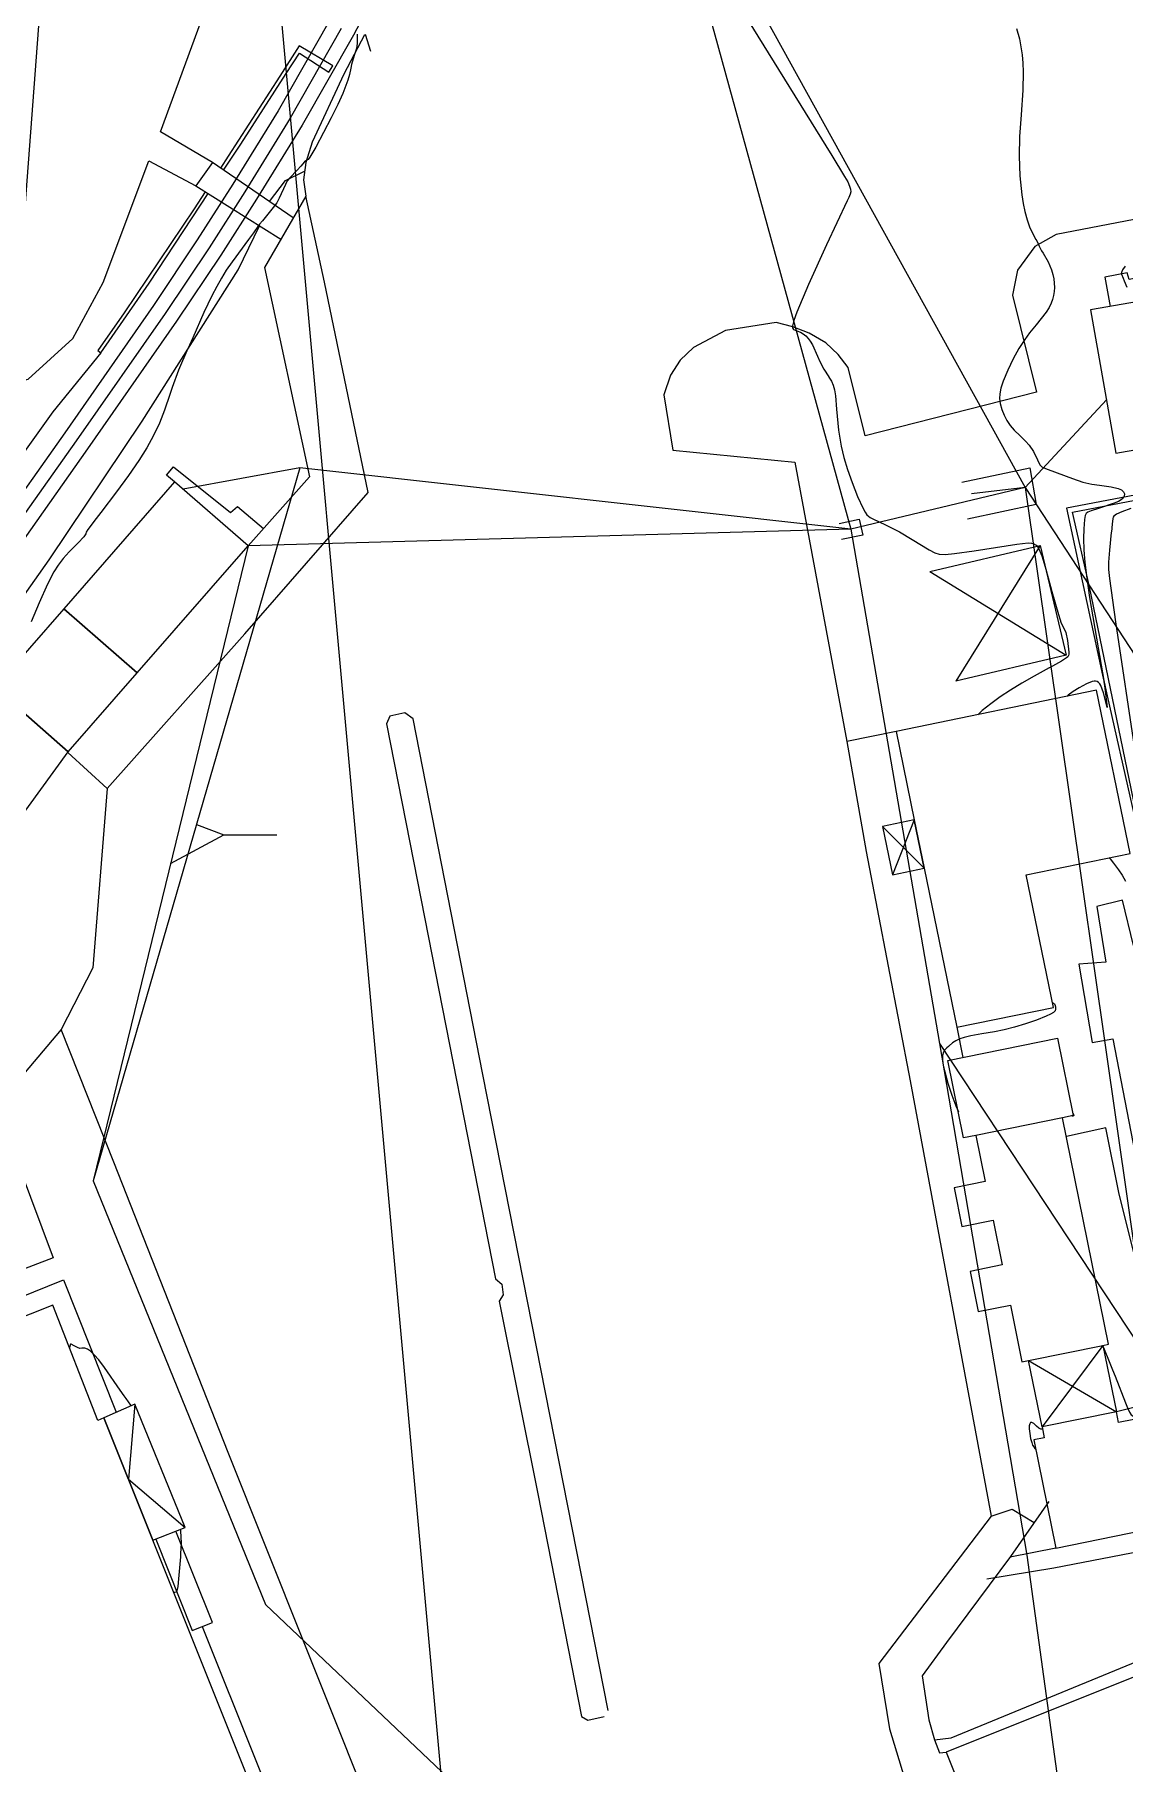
# Model space of a CAD drawing. Header units: metres. Extents: x 1233805 to 1234355, y 654698 to 655114.
# Drawn here: x 1234015.2 to 1234076.8, y 654903 to 655000.7 of the extents above; entities that cross this region are included whole.
import ezdxf

# ---------------------------------------------------------------- set-up
doc = ezdxf.new("R2010")
doc.units = ezdxf.units.M

msp = doc.modelspace()

# ---------------------------------------------------------------- linework, layer by layer
at = {"layer": 'ИИ_ВОДОПРОВОДЫ', "lineweight": 0}
msp.add_lwpolyline([(1234081.644, 654705.568), (1234070.764, 654790.266), (1234046.966, 654859.039), (1234040.104, 654881.715), (1234023.378, 655065.709), (1234024.557, 655086.806)], dxfattribs=at)
at = {"layer": 'ИИ_ГОРИЗОНТАЛИ_ОСН', "lineweight": 0}
for points, elevation in [([(1234055.527, 655001.575), (1234060.298, 654993.891), (1234061.024, 654992.703), (1234061.199, 654992.388), (1234061.307, 654992.158), (1234061.363, 654991.982), (1234061.374, 654991.835), (1234061.344, 654991.698), (1234061.259, 654991.506), (1234061.173, 654991.328), (1234059.991, 654988.829), (1234058.981, 654986.594), (1234058.321, 654985.037), (1234058.146, 654984.556), (1234058.077, 654984.263), (1234058.077, 654984.172), (1234058.099, 654984.105), (1234058.143, 654984.058), (1234058.22, 654984.017), (1234058.317, 654983.98), (1234058.526, 654983.894), (1234058.69, 654983.802), (1234058.836, 654983.688), (1234058.965, 654983.55), (1234059.08, 654983.387), (1234059.2, 654983.178), (1234059.487, 654982.555), (1234059.621, 654982.252), (1234059.849, 654981.806), (1234060.126, 654981.371), (1234060.132, 654981.362), (1234060.277, 654981.132), (1234060.373, 654980.912), (1234060.448, 654980.638), (1234060.505, 654980.297), (1234060.574, 654979.547), (1234060.685, 654978.374), (1234060.83, 654977.467), (1234060.983, 654976.824), (1234061.189, 654976.134), (1234061.446, 654975.402), (1234061.756, 654974.625), (1234062.068, 654973.932), (1234062.182, 654973.729), (1234062.288, 654973.584), (1234062.472, 654973.427), (1234062.815, 654973.259), (1234062.818, 654973.258), (1234063.489, 654972.943), (1234064.116, 654972.615), (1234064.844, 654972.195), (1234065.805, 654971.61), (1234065.807, 654971.609), (1234066.12, 654971.433), (1234066.371, 654971.359), (1234066.709, 654971.345), (1234067.231, 654971.389), (1234068.338, 654971.541), (1234070.161, 654971.827), (1234070.76, 654971.922), (1234071.396, 654972), (1234071.581, 654971.989), (1234071.726, 654971.945), (1234071.848, 654971.861), (1234071.955, 654971.728), (1234072.055, 654971.535), (1234072.163, 654971.256), (1234072.396, 654970.509), (1234072.742, 654969.249), (1234073.104, 654967.946), (1234073.271, 654967.467), (1234073.431, 654967.144), (1234073.529, 654966.934), (1234073.62, 654966.48), (1234073.69, 654965.824), (1234073.692, 654965.711), (1234073.675, 654965.635), (1234073.634, 654965.566), (1234073.561, 654965.496), (1234073.277, 654965.313), (1234072.6, 654964.944), (1234072.577, 654964.932), (1234071.737, 654964.475), (1234071.041, 654964.075), (1234070.398, 654963.679), (1234069.814, 654963.291), (1234069.28, 654962.903), (1234068.803, 654962.521), (1234068.545, 654962.289)], 5), ([(1234070.747, 655001.053), (1234070.902, 655000.467), (1234070.988, 655000.028), (1234071.053, 654999.575), (1234071.096, 654999.106), (1234071.118, 654998.616), (1234071.101, 654997.573), (1234070.999, 654996.183), (1234070.907, 654994.958), (1234070.883, 654993.844), (1234070.929, 654992.73), (1234071.042, 654991.659), (1234071.122, 654991.164), (1234071.215, 654990.713), (1234071.336, 654990.256), (1234071.477, 654989.848), (1234071.635, 654989.489), (1234071.831, 654989.137), (1234071.878, 654989.058), (1234072.027, 654988.761), (1234072.157, 654988.502), (1234072.24, 654988.367), (1234072.519, 654987.878), (1234072.712, 654987.415), (1234072.786, 654987.164), (1234072.84, 654986.913), (1234072.871, 654986.667), (1234072.881, 654986.427), (1234072.87, 654986.194), (1234072.836, 654985.969), (1234072.781, 654985.753), (1234072.704, 654985.546), (1234072.58, 654985.299), (1234072.41, 654985.032), (1234071.858, 654984.325), (1234071.478, 654983.855), (1234071.206, 654983.49), (1234070.874, 654982.975), (1234070.551, 654982.392), (1234070.246, 654981.757), (1234069.988, 654981.128), (1234069.855, 654980.731), (1234069.787, 654980.422), (1234069.774, 654980.153), (1234069.813, 654979.867), (1234069.905, 654979.533), (1234070.034, 654979.206), (1234070.196, 654978.902), (1234070.386, 654978.627), (1234070.608, 654978.374), (1234070.943, 654978.047), (1234071.251, 654977.745), (1234071.452, 654977.519), (1234071.69, 654977.163), (1234071.918, 654976.695), (1234072, 654976.515), (1234072.079, 654976.384), (1234072.167, 654976.298), (1234072.291, 654976.229), (1234072.529, 654976.136), (1234073.899, 654975.628), (1234074.483, 654975.431), (1234074.998, 654975.322), (1234075.424, 654975.261), (1234076.09, 654975.162), (1234076.482, 654975.068), (1234076.666, 654974.985), (1234076.785, 654974.885), (1234076.837, 654974.766), (1234076.821, 654974.632), (1234076.761, 654974.528), (1234076.657, 654974.435), (1234076.495, 654974.343), (1234076.26, 654974.243), (1234075.37, 654973.94), (1234074.95, 654973.803), (1234074.761, 654973.727), (1234074.669, 654973.653), (1234074.621, 654973.543), (1234074.585, 654973.317), (1234074.536, 654972.799), (1234074.524, 654972.242), (1234074.547, 654971.603), (1234074.607, 654970.887), (1234074.713, 654970.007), (1234074.871, 654968.913), (1234075.347, 654966.06), (1234075.681, 654964.218), (1234075.785, 654963.687), (1234075.798, 654963.623), (1234075.801, 654963.605), (1234075.802, 654963.6), (1234075.803, 654963.597)], 5.5), ([(1234033.468, 655000.747), (1234033.47, 655000.687), (1234033.474, 655000.565), (1234033.474, 655000.547), (1234033.475, 655000.22), (1234033.435, 654999.933), (1234033.309, 654999.524), (1234033.158, 654999.031), (1234033.112, 654998.815), (1234033.033, 654998.457), (1234032.942, 654998.132), (1234032.665, 654997.391), (1234032.385, 654996.768), (1234032.013, 654996.002), (1234031.147, 654994.357), (1234030.803, 654993.782), (1234030.704, 654993.654), (1234030.638, 654993.613), (1234030.627, 654993.611), (1234030.57, 654993.591), (1234030.493, 654993.52), (1234030.286, 654993.289), (1234030.085, 654993.062), (1234029.675, 654992.625), (1234029.657, 654992.606), (1234029.536, 654992.476), (1234029.467, 654992.333), (1234029.428, 654992.244), (1234029.075, 654991.48), (1234028.927, 654991.209), (1234028.732, 654990.939), (1234028.129, 654990.194), (1234027.95, 654989.995), (1234027.908, 654989.946), (1234027.895, 654989.925), (1234027.618, 654989.522), (1234027.325, 654989.131), (1234026.401, 654987.878), (1234026.079, 654987.404), (1234025.802, 654986.958), (1234025.537, 654986.487), (1234025.263, 654985.953), (1234024.817, 654985.009), (1234024.178, 654983.583), (1234023.997, 654983.174), (1234023.907, 654982.972), (1234023.377, 654981.747), (1234023.018, 654980.78), (1234022.887, 654980.38), (1234022.586, 654979.489), (1234022.301, 654978.767), (1234021.971, 654978.064), (1234021.593, 654977.375), (1234021.135, 654976.645), (1234020.56, 654975.808), (1234019.874, 654974.872), (1234018.988, 654973.715), (1234018.716, 654973.365), (1234018.255, 654972.744), (1234018.16, 654972.595), (1234018.138, 654972.527), (1234018.137, 654972.515), (1234018.019, 654972.342), (1234017.7, 654972.004), (1234017.603, 654971.908), (1234017.19, 654971.486), (1234016.863, 654971.114), (1234016.575, 654970.738), (1234016.327, 654970.358), (1234015.966, 654969.667), (1234015.508, 654968.607), (1234015.051, 654967.538)], 4.5), ([(1234075.673, 654964.169), (1234075.727, 654963.791), (1234075.868, 654962.695), (1234075.823, 654962.873), (1234075.655, 654963.527), (1234075.502, 654963.932), (1234075.438, 654964.039), (1234075.369, 654964.116), (1234075.294, 654964.165), (1234075.211, 654964.188), (1234075.119, 654964.187), (1234075.011, 654964.162), (1234074.7, 654964.027), (1234074.281, 654963.81), (1234073.938, 654963.601), (1234073.66, 654963.396), (1234073.585, 654963.325)], 5.5), ([(1234075.984, 654954.215), (1234076.221, 654953.893), (1234076.5, 654953.524), (1234076.707, 654953.217), (1234076.898, 654952.889)], 5.5), ([(1234072.783, 654946.007), (1234072.837, 654945.99), (1234072.878, 654945.957), (1234072.904, 654945.91), (1234072.939, 654945.781), (1234072.942, 654945.644), (1234072.914, 654945.555), (1234072.828, 654945.471), (1234072.663, 654945.373), (1234072.409, 654945.254), (1234071.869, 654945.04), (1234071.238, 654944.822), (1234070.616, 654944.634), (1234070.035, 654944.485), (1234069.488, 654944.372), (1234068.779, 654944.252), (1234068.159, 654944.146), (1234067.778, 654944.058), (1234067.532, 654943.973), (1234067.314, 654943.868), (1234067.126, 654943.743), (1234066.938, 654943.581), (1234066.898, 654943.543), (1234066.803, 654943.461), (1234066.676, 654943.339), (1234066.605, 654943.216), (1234066.562, 654943.033), (1234066.56, 654942.796), (1234066.599, 654942.489), (1234066.68, 654942.109), (1234066.853, 654941.48), (1234067.076, 654940.791), (1234067.301, 654940.189), (1234067.452, 654939.852)], 5), ([(1234073.922, 654939.765), (1234073.931, 654939.761), (1234073.956, 654939.704), (1234073.969, 654939.635), (1234073.962, 654939.624), (1234073.949, 654939.618), (1234073.931, 654939.615), (1234073.909, 654939.616), (1234073.89, 654939.625)], 5), ([(1234020.693, 654923.247), (1234020.675, 654923.279), (1234020.422, 654923.651), (1234020.314, 654923.806), (1234020.087, 654924.136), (1234019.186, 654925.415), (1234018.865, 654925.834), (1234018.612, 654926.132), (1234018.412, 654926.324), (1234018.238, 654926.445), (1234018.085, 654926.497), (1234017.92, 654926.494), (1234017.807, 654926.488), (1234017.667, 654926.53), (1234017.477, 654926.641), (1234017.315, 654926.728), (1234017.278, 654926.722), (1234017.252, 654926.685), (1234017.217, 654926.524)], 5), ([(1234075.6, 654926.656), (1234075.6, 654926.656), (1234075.601, 654926.655), (1234075.694, 654926.45), (1234075.939, 654925.839), (1234076.166, 654925.272), (1234076.311, 654924.91), (1234076.906, 654923.412), (1234076.977, 654923.227), (1234077.119, 654922.879), (1234077.221, 654922.737), (1234077.433, 654922.599), (1234077.578, 654922.51)], 5), ([(1234072.208, 654921.93), (1234072.117, 654921.925), (1234072, 654921.98), (1234071.874, 654922.093), (1234071.709, 654922.238), (1234071.604, 654922.298), (1234071.533, 654922.293), (1234071.484, 654922.232), (1234071.458, 654922.117), (1234071.456, 654921.952), (1234071.486, 654921.682), (1234071.538, 654921.399), (1234071.596, 654921.166)], 5), ([(1234071.596, 654921.166), (1234071.648, 654921.017), (1234071.709, 654920.92), (1234071.728, 654920.895), (1234071.758, 654920.852), (1234071.826, 654920.772)], 5), ([(1234023.1, 654912.736), (1234023.167, 654912.724), (1234023.264, 654912.732), (1234023.303, 654912.784), (1234023.354, 654913.03), (1234023.404, 654913.459), (1234023.502, 654914.713), (1234023.511, 654914.832), (1234023.516, 654914.904), (1234023.541, 654915.478), (1234023.509, 654916.183), (1234023.497, 654916.271)], 5)]:
    msp.add_lwpolyline(points, dxfattribs=dict(at, elevation=elevation))
at = {"layer": 'ИИ_ГОРИЗОНТАЛИ_УТОЛЩ', "lineweight": 0, "elevation": 6}
for points in [[(1234076.88, 654987.63), (1234076.736, 654987.416), (1234076.674, 654987.281), (1234076.677, 654987.181), (1234076.763, 654986.955), (1234076.827, 654986.802), (1234076.969, 654986.446)], [(1234077.198, 654973.939), (1234076.694, 654973.753), (1234076.381, 654973.61), (1234076.23, 654973.498), (1234076.198, 654973.444), (1234076.184, 654973.375), (1234076.147, 654973.048), (1234076.099, 654972.623), (1234076.094, 654972.578), (1234075.991, 654971.59), (1234075.943, 654970.906), (1234075.943, 654970.489), (1234075.989, 654969.976), (1234076.333, 654967.534), (1234077.439, 654960.11)]]:
    msp.add_lwpolyline(points, dxfattribs=at)
at = {"layer": 'ИИ_ДОРОГИ_АД', "lineweight": 0}
for points in [[(1234021.486, 655086.742), (1234021.86, 655086.227), (1234020.034, 655061.784), (1234018.936, 655046.839), (1234018.342, 655038.947), (1234017.711, 655030.375), (1234017.255, 655024.139), (1234016.403, 655013.482), (1234015.902, 655006.983), (1234014.695, 654990.95), (1234014.354, 654987.714), (1234013.98, 654987.044), (1234013.574, 654986.471), (1234013.195, 654986.1), (1234012.524, 654985.606), (1234011.173, 654984.979), (1234010.311, 654984.554)], [(1234025.291, 654993.488), (1234022.35, 654995.226), (1234025.559, 655003.966), (1234028.65, 655011.926), (1234029.505, 655008.818), (1234031.442, 655002.156)], [(1234033.895, 655000.691), (1234032.725, 654998.469), (1234030.923, 654994.632), (1234030.578, 654993.484), (1234030.436, 654992.5), (1234030.577, 654991.578)], [(1234006.902, 654978.457), (1234010.802, 654978.255), (1234012.933, 654980.734), (1234014.883, 654981.246), (1234017.4, 654983.541), (1234019.117, 654986.708), (1234021.704, 654993.577), (1234024.355, 654992.174)], [(1234029.866, 654990.357), (1234025.291, 654993.488), (1234024.355, 654992.174), (1234029.161, 654989.147)], [(1234017.124, 654960.154), (1234019.343, 654958.125), (1234027.123, 654966.861), (1234034.093, 654974.839), (1234031.636, 654986.736), (1234030.577, 654991.578)], [(1234030.577, 654991.578), (1234028.234, 654987.557), (1234030.788, 654975.724), (1234027.305, 654971.825)], [(1234087.279, 654992.164), (1234072.975, 654989.428), (1234071.765, 654988.75), (1234070.79, 654987.406), (1234070.511, 654986), (1234071.876, 654980.513), (1234062.184, 654978.053), (1234061.217, 654981.9), (1234060.658, 654982.648), (1234059.954, 654983.292), (1234059.017, 654983.836), (1234058.092, 654984.212), (1234057.148, 654984.454), (1234054.288, 654984.002), (1234052.478, 654983.032), (1234051.727, 654982.315), (1234051.185, 654981.464), (1234050.798, 654980.367), (1234051.313, 654977.24), (1234058.212, 654976.553), (1234061.141, 654960.773), (1234062.243, 654954.57), (1234064.724, 654941.599), (1234069.302, 654917.002), (1234062.954, 654908.688), (1234063.56, 654904.988), (1234064.801, 654900.904)], [(1234023.158, 654975.451), (1234022.695, 654975.827), (1234023.102, 654976.291), (1234026.316, 654973.708), (1234026.71, 654974.049), (1234028.185, 654972.811)], [(1234067.642, 654975.43), (1234071.487, 654976.231), (1234071.852, 654974.16), (1234067.975, 654973.345)], [(1234060.711, 654973.097), (1234061.84, 654973.33), (1234062.044, 654972.435), (1234060.848, 654972.192)], [(1234047.658, 654906.036), (1234040.578, 654941.96), (1234036.631, 654962.057), (1234036.175, 654962.386), (1234035.327, 654962.211), (1234035.13, 654961.769), (1234037.094, 654951.809), (1234041.29, 654930.424), (1234041.642, 654930.121), (1234041.732, 654929.51), (1234041.509, 654929.15), (1234043.691, 654918.263), (1234046.152, 654905.685), (1234046.506, 654905.481), (1234047.437, 654905.696)], [(1234063.933, 654961.34), (1234061.141, 654960.773)], [(1234019.343, 654958.125), (1234018.544, 654947.986), (1234016.752, 654944.5)], [(1234079.483, 654949.742), (1234077.347, 654949.254), (1234076.721, 654951.807), (1234075.282, 654951.459), (1234075.792, 654948.303), (1234074.26, 654948.187), (1234075.01, 654943.771), (1234076.19, 654943.969), (1234078.998, 654929.478), (1234078.049, 654929.195), (1234076.542, 654935.205), (1234075.78, 654938.956), (1234073.555, 654938.464)], [(1234035.397, 654897.553), (1234030.472, 654909.845), (1234026.189, 654920.602), (1234019.717, 654937.01), (1234016.752, 654944.5), (1234013.076, 654940.17), (1234016.298, 654931.608), (1234006.837, 654927.979), (1233994.671, 654923.425), (1233993.378, 654921.975), (1233993.984, 654920.459)], [(1234067.369, 654944.631), (1234067.711, 654942.924)], [(1233995.152, 654921.006), (1233994.907, 654921.644), (1233995.28, 654921.924), (1234010.061, 654927.61), (1234016.871, 654930.356), (1234019.862, 654922.879)], [(1234069.068, 654913.46), (1234072.853, 654914.082), (1234081.629, 654915.793), (1234090.055, 654914.942), (1234090.027, 654915.645), (1234082.068, 654916.602), (1234081.057, 654920.844), (1234080.495, 654921.125), (1234079.492, 654923.433), (1234078.189, 654923.362), (1234076.38, 654922.901)], [(1234072.572, 654917.844), (1234070.407, 654914.726), (1234066.789, 654909.863), (1234065.398, 654907.987), (1234065.775, 654905.506), (1234066.105, 654904.369), (1234066.394, 654903.644), (1234066.76, 654903.682)], [(1234069.302, 654917.002), (1234070.498, 654917.398), (1234071.74, 654916.646)], [(1234072.955, 654915.206), (1234070.382, 654914.693)], [(1234024.708, 654910.773), (1234030.884, 654895.344), (1234018.895, 654890.574)], [(1234066.105, 654904.369), (1234067.047, 654904.492), (1234078.955, 654909.373), (1234081.477, 654903.583)]]:
    msp.add_lwpolyline(points, dxfattribs=at)
at = {"layer": 'ИИ_ДОРОГИ_ЖД', "lineweight": 0}
for points in [[(1234036.553, 655006.935), (1234033.26, 655000.684), (1234030.37, 654995.596), (1234027.787, 654991.421), (1234025.762, 654988.244), (1234023.266, 654984.517), (1234018.238, 654977.307), (1234014.287, 654971.724), (1234009.29, 654964.681), (1234002.92, 654955.726), (1233999.369, 654950.742), (1233994.769, 654944.33), (1233987.021, 654933.39), (1233982.065, 654926.12), (1233979.608, 654922.334), (1233977.965, 654919.771), (1233976.187, 654916.879), (1233975.2, 654915.21), (1233973.284, 654911.912), (1233971.443, 654908.499), (1233969.96, 654905.748), (1233968.435, 654902.72)], [(1234031.874, 655001.443), (1234029.01, 654996.402), (1234026.449, 654992.262), (1234024.439, 654989.109), (1234021.962, 654985.409), (1234016.945, 654978.215), (1234012.997, 654972.637), (1234008.002, 654965.596), (1234001.632, 654956.641), (1233998.084, 654951.661), (1233993.482, 654945.247), (1233985.724, 654934.292), (1233980.75, 654926.995), (1233978.281, 654923.19), (1233976.627, 654920.611), (1233974.834, 654917.695), (1233973.837, 654916.009), (1233971.906, 654912.684), (1233970.052, 654909.249), (1233968.559, 654906.478), (1233967.017, 654903.418), (1233965.137, 654899.511)], [(1234032.571, 655001.061), (1234029.694, 654995.996), (1234027.122, 654991.839), (1234025.105, 654988.674), (1234022.618, 654984.96), (1234017.595, 654977.758), (1234013.646, 654972.177), (1234008.65, 654965.136), (1234002.28, 654956.181), (1233998.731, 654951.199), (1233994.13, 654944.785), (1233986.376, 654933.838), (1233981.412, 654926.555), (1233978.949, 654922.759), (1233977.301, 654920.189), (1233975.515, 654917.285), (1233974.523, 654915.607), (1233972.599, 654912.296), (1233970.752, 654908.871), (1233969.264, 654906.111), (1233967.73, 654903.067), (1233965.856, 654899.173)], [(1234033.928, 655000.738), (1234034.222, 654999.779)]]:
    msp.add_lwpolyline(points, dxfattribs=at)
at = {"layer": 'ИИ_ЛЭП_ВН', "lineweight": 0, "elevation": -11.67}
for points in [[(1234018.974, 655086.689), (1234017.695, 655058.052), (1234015.433, 655015.566), (1234050.337, 655012.908), (1234071.226, 654975.124), (1234078.323, 654925.625), (1234104.321, 654887.734)], [(1234071.226, 654975.124), (1234068.198, 654974.777)]]:
    msp.add_lwpolyline(points, dxfattribs=at)
at = {"layer": 'ИИ_ЛЭП_НН', "lineweight": 0, "elevation": -11.67}
for points in [[(1234050.337, 655012.908), (1234061.37, 654972.781)], [(1234071.226, 654975.124), (1234075.818, 654980.08)], [(1234061.37, 654972.781), (1234030.227, 654976.243), (1234018.559, 654935.947), (1234028.293, 654912.019), (1234049.686, 654891.724), (1234060.293, 654840.339)], [(1234030.227, 654976.243), (1234023.636, 654975.032)], [(1234071.226, 654975.124), (1234061.37, 654972.781)], [(1234071.226, 654975.124), (1234085.02, 654954.048)], [(1234061.37, 654972.781), (1234027.305, 654971.825), (1234018.559, 654935.947)], [(1234061.37, 654972.781), (1234066.385, 654943.719), (1234071.329, 654914.814), (1234077.199, 654872.039), (1234085.76, 654846.358), (1234090.839, 654812.015), (1234093.371, 654773.568), (1234096.033, 654741.241), (1234098.037, 654708.982), (1234098.255, 654706.63)], [(1234024.393, 654956.095), (1234025.946, 654955.503)], [(1234022.932, 654953.886), (1234025.946, 654955.503), (1234028.932, 654955.503)], [(1234066.385, 654943.719), (1234078.323, 654925.625)]]:
    msp.add_lwpolyline(points, dxfattribs=at)
at = {"layer": 'ИИ_ОГРАДЫ', "lineweight": 0}
for points in [[(1234074.86, 654969.514), (1234073.904, 654973.739), (1234088.562, 654976.531), (1234089.402, 654972.262)], [(1234095.177, 654920.642), (1234092.431, 654920.045), (1234084.571, 654922.567), (1234074.86, 654969.514)]]:
    msp.add_lwpolyline(points, dxfattribs=at)
at = {"layer": 'ИИ_СООРУЖЕНИЕ', "lineweight": 0}
for points in [[(1234025.925, 654993.055), (1234026.896, 654994.527), (1234029.461, 654998.509), (1234030.218, 654999.659), (1234031.879, 654998.585), (1234032.095, 654998.952), (1234030.191, 655000.071), (1234029.106, 654998.364), (1234026.175, 654993.837), (1234025.748, 654993.175)], [(1234024.887, 654991.839), (1234024.263, 654990.871), (1234020.311, 654985.003), (1234018.82, 654982.862), (1234018.988, 654982.732), (1234021.719, 654986.676), (1234024.62, 654991.077), (1234025.054, 654991.734)], [(1234088.509, 654976.804), (1234073.571, 654973.962), (1234075.591, 654964.53), (1234077.54, 654955.941), (1234080.874, 654938.572), (1234084.345, 654922.404), (1234085.952, 654921.789), (1234092.434, 654919.781), (1234095.244, 654920.427)], [(1234065.845, 654970.38), (1234072.076, 654971.851), (1234073.541, 654965.651), (1234067.309, 654964.179)], [(1234072.076, 654971.851), (1234067.309, 654964.179)], [(1234065.845, 654970.38), (1234073.541, 654965.651)], [(1234072.183, 654922.049), (1234071.421, 654925.808), (1234075.618, 654926.66), (1234076.38, 654922.901)], [(1234071.421, 654925.808), (1234076.38, 654922.901)], [(1234075.618, 654926.66), (1234072.183, 654922.049)]]:
    msp.add_lwpolyline(points, dxfattribs=at)
at = {"layer": 'ИИ_СТРОЕНИЕ', "lineweight": 0}
for points in [[(1234082.225, 654987.907), (1234077.112, 654986.875), (1234076.993, 654987.249), (1234075.737, 654987.01), (1234076.038, 654985.35)], [(1234074.928, 654985.155), (1234076.345, 654977.074), (1234087.822, 654979.087), (1234086.404, 654987.168), (1234074.928, 654985.155)], [(1234023.158, 654975.451), (1234016.887, 654968.278), (1234021.034, 654964.652), (1234027.305, 654971.825), (1234023.158, 654975.451)], [(1234016.887, 654968.278), (1234012.991, 654963.822), (1234017.148, 654960.187), (1234021.034, 654964.652), (1234016.887, 654968.278)], [(1234012.991, 654963.822), (1233996.511, 654941.807), (1233998.411, 654940.385), (1234001.182, 654938.31), (1234008.064, 654947.74), (1234009.06, 654946.994), (1234013.563, 654953.009), (1234012.493, 654953.809), (1234017.148, 654960.187), (1234012.991, 654963.822)], [(1234063.933, 654961.34), (1234064.961, 654956.341), (1234065.521, 654953.619), (1234067.369, 654944.631), (1234072.835, 654945.755), (1234071.293, 654953.25), (1234077.158, 654954.456), (1234075.263, 654963.671), (1234063.933, 654961.34)], [(1234063.164, 654955.971), (1234063.724, 654953.249), (1234065.521, 654953.619), (1234064.961, 654956.341), (1234063.164, 654955.971)], [(1234064.961, 654956.341), (1234063.724, 654953.249)], [(1234063.164, 654955.971), (1234065.521, 654953.619)], [(1234073.061, 654944.009), (1234073.948, 654939.637), (1234073.342, 654939.514), (1234068.448, 654938.521), (1234067.751, 654938.38), (1234066.864, 654942.752), (1234073.061, 654944.009)], [(1234067.206, 654935.567), (1234067.651, 654933.373), (1234069.42, 654933.732), (1234069.933, 654931.204), (1234068.117, 654930.835), (1234068.577, 654928.566), (1234070.393, 654928.934), (1234071.043, 654925.731), (1234071.421, 654925.808), (1234075.618, 654926.66), (1234075.936, 654926.724), (1234073.342, 654939.514), (1234068.448, 654938.521), (1234068.975, 654935.926), (1234067.206, 654935.567)], [(1233996.039, 654921.42), (1233996.891, 654919.277), (1234003.041, 654903.811), (1234001.356, 654903.141), (1234002.332, 654900.687), (1234004.017, 654901.357), (1234008.857, 654889.185), (1234009.307, 654888.055), (1234015.534, 654890.526), (1234016.108, 654890.754), (1234018.453, 654891.685), (1234029.729, 654896.16), (1234021.934, 654915.65), (1234019.166, 654922.571), (1234018.81, 654922.417), (1234016.283, 654928.931), (1234009.66, 654926.306), (1234009.49, 654926.701), (1233996.039, 654921.42)], [(1234019.166, 654922.571), (1234021.934, 654915.65), (1234023.748, 654916.371), (1234020.911, 654923.343), (1234019.166, 654922.571)], [(1234020.911, 654923.343), (1234020.544, 654919.108), (1234023.748, 654916.371)], [(1234071.715, 654921.321), (1234072.955, 654915.206), (1234080.429, 654916.722), (1234079.188, 654922.837), (1234076.504, 654922.292), (1234076.38, 654922.901), (1234072.183, 654922.049), (1234072.307, 654921.441), (1234071.715, 654921.321)], [(1234022.091, 654915.712), (1234024.155, 654910.551), (1234025.298, 654911.009), (1234023.235, 654916.167)], [(1234066.76, 654903.682), (1234074.037, 654885.477), (1234085.949, 654890.239), (1234083.926, 654895.298), (1234082.041, 654900.015), (1234080.733, 654903.286), (1234078.672, 654908.443), (1234066.76, 654903.682)]]:
    msp.add_lwpolyline(points, dxfattribs=at)
at = {"layer": 'ИИ_УГОДЬЯ', "lineweight": 0}
for points in [[(1234028.521, 654991.278), (1234029.427, 654992.469), (1234030.507, 654992.992)], [(1234011.437, 654963.266), (1234013.03, 654966.755), (1234016.069, 654971.046), (1234021.32, 654978.881), (1234026.743, 654987.414), (1234027.957, 654989.905)], [(1234018.988, 654982.732), (1234016.266, 654979.407), (1234002.681, 654960.387), (1234001.024, 654958.238), (1234000.548, 654958.523)]]:
    msp.add_lwpolyline(points, dxfattribs=at)

doc.saveas('drawing.dxf')
